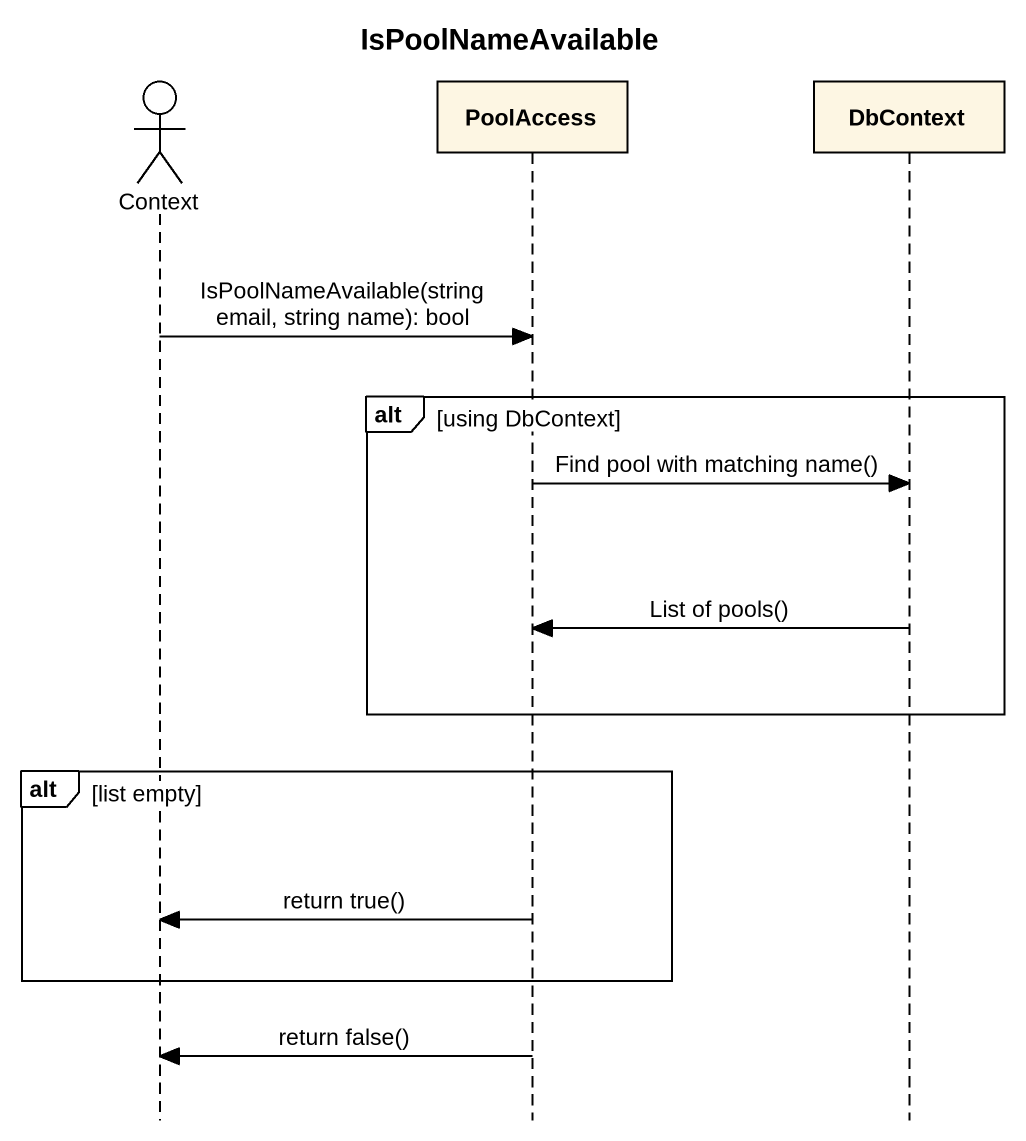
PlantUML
@startuml
title IsPoolNameAvailable
hide footbox
actor Context
participant PoolAccess
participant DbContext

Context -> PoolAccess : IsPoolNameAvailable(string email, string name): bool
alt using DbContext
  PoolAccess -> DbContext : Find pool with matching name()
  DbContext -> PoolAccess : List of pools()
end
alt list empty
  PoolAccess -> Context : return true()
end
PoolAccess -> Context : return false()
@enduml
